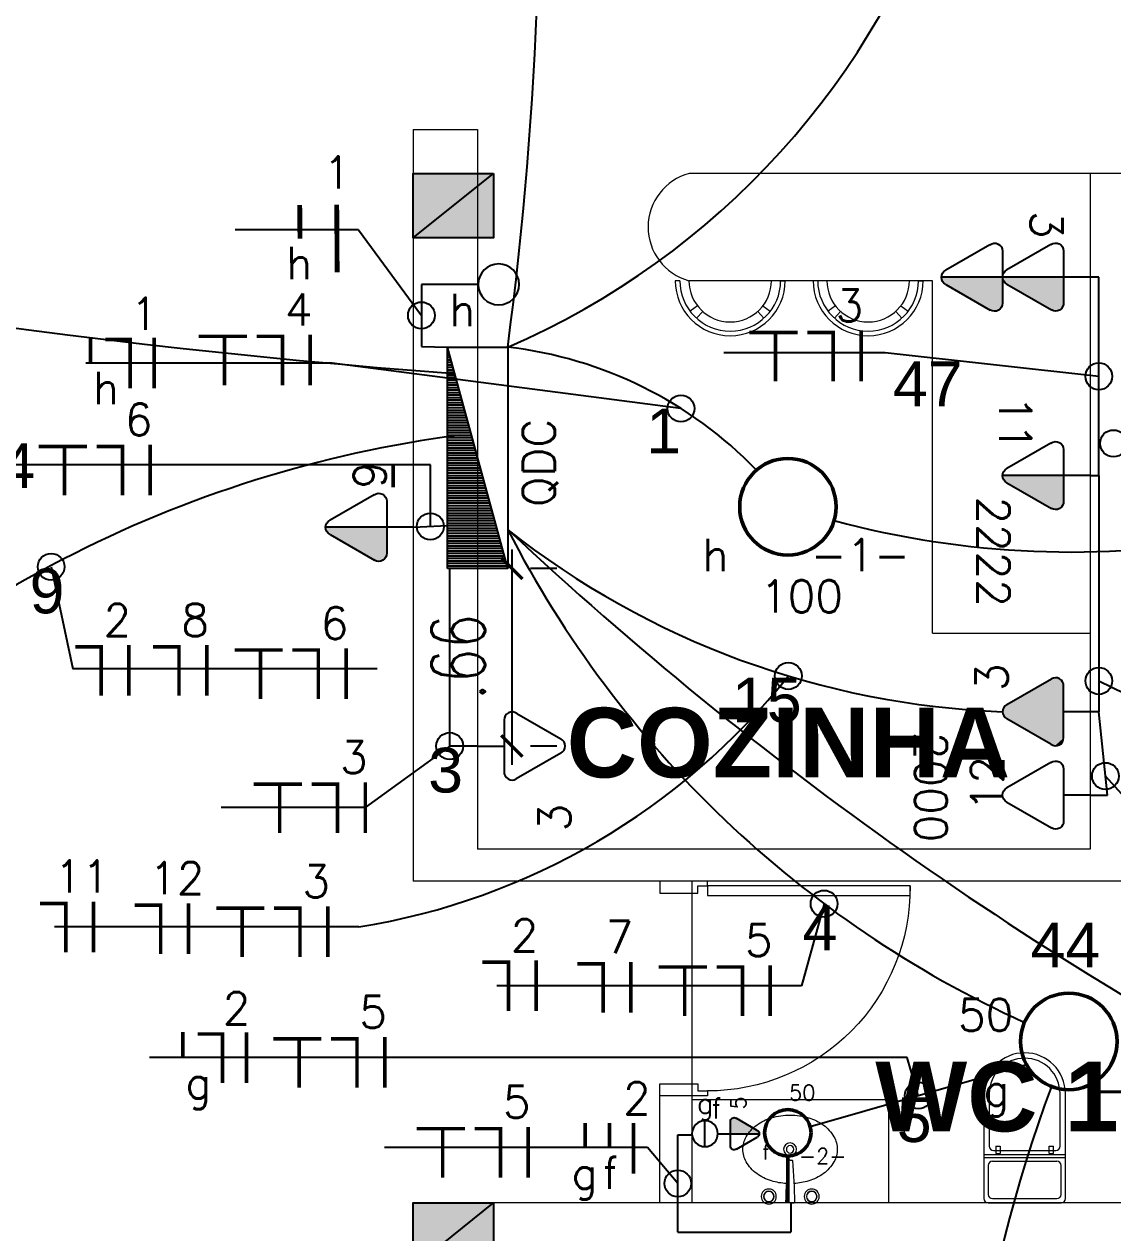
# Model space of a CAD drawing. Header units: millimetres. Extents: x 4360 to 8806, y 1896 to 3880.
# Drawn here: x 4431.627 to 4435.689, y 1940.1 to 1944.608 of the extents above; entities that cross this region are included whole.
import ezdxf
from ezdxf.enums import TextEntityAlignment as Align

# ---------------------------------------------------------------- set-up
doc = ezdxf.new("R2010")
doc.units = ezdxf.units.MM
doc.linetypes.add('Contínuo', pattern=[0])
for name, color, linetype, lineweight in [('C-Moveis', 7, 'Continuous', 5), ('C-Paredes-Acessorios', 20, 'Continuous', 5), ('C-Peças-Diversos', 7, 'Continuous', 5), ('C-Portas', 7, 'Continuous', 5), ('C-Texto', 4, 'Continuous', 9), ('ILUMINAÇÃO', 1, 'Contínuo', 50), ('Quadros', 1, 'Continuous', 25), ('TOMADAS', 1, 'Continuous', 25)]:
    doc.layers.add(name, color=color, linetype=linetype, lineweight=lineweight)
doc.layers.add('C-Pilares', color=7, linetype='Continuous', plot=False)
for name, color, linetype in [('CIRCUITOS', 255, 'Continuous'), ('Eletrodutos', 4, 'Continuous'), ('INTERRUPTORES', 1, 'Continuous')]:
    doc.layers.add(name, color=color, linetype=linetype)
doc.styles.add('BOLD', font='arialbd.ttf')
doc.styles.add('COTAS', font='romans.shx', dxfattribs={"width": 0.75})
doc.styles.add('RomanS', font='romans.shx')
doc.styles.get("Standard").update_dxf_attribs({"font": 'arial.ttf'})
doc.dimstyles.new('COTAS_100', dxfattribs={"dimscale": 100, "dimtxt": 0.002, "dimasz": 0.0008, "dimexe": 0.0007, "dimexo": 0.004, "dimgap": 0.001, "dimtad": 1, "dimzin": 4, "dimdsep": 46, "dimtxsty": 'COTAS', "dimblk1": 'ARCHTICK', "dimblk2": 'ARCHTICK', "dimsah": 1, "dimcen": 0.003, "dimdle": 0.0007, "dimaunit": 1, "dimadec": 0, "dimazin": 0, "dimtfac": 1, "dimtix": 1, "dimtmove": 0, "dimatfit": 3, "dimldrblk": 'ARCHTICK', "dimfxl": 1, "dimtolj": 1, "dimtzin": 0, "dimarcsym": 0})

# ---------------------------------------------------------------- blocks, each defined once
blk = doc.blocks.new('Vas-a-pl')
for p, q in [((2, 17), (2, -17)), ((53, 19), (4, 19)), ((19.5, 17), (6, 17)), ((23.15, 19), (23.15, -19)), ((24.59, 19), (24.59, -19)), ((4, 15), (4, -15)), ((21.5, 15), (21.5, -15)), ((25, 13.5), (25, 11.5)), ((28.5, 13.5), (25, 13.5)), ((28.5, 11.5), (25, 11.5)), ((26.5, 14.5), (26.5, -14.5)), ((53, 16.5), (28.5, 16.5)), ((28.5, 13.5), (28.5, 11.5)), ((25, -11.5), (25, -13.5)), ((25, -11.5), (28.5, -11.5)), ((25, -13.5), (28.5, -13.5)), ((28.5, -11.5), (28.5, -13.5)), ((28.5, -16.5), (53, -16.5)), ((4, -19), (53, -19)), ((6, -17), (19.5, -17))]:
    blk.add_line(p, q)
for centre, radius, start, end in [((4, 17), 2, 90, 180), ((6, 15), 2, 90, 180), ((19.5, 15), 2, 0, 90), ((53, 0), 19, 270, 90), ((28.5, 14.5), 2, 90, 180), ((53, 0), 16.5, 0, 90), ((53, 0), 16.5, 270, 0), ((6, -15), 2, 180, 270), ((19.5, -15), 2, 270, 0), ((28.5, -14.5), 2, 180, 270), ((4, -17), 2, 180, 270)]:
    blk.add_arc(centre, radius, start, end)
blk = doc.blocks.new('Lvt-b-pl')
for p, q in [((5.5, 0.08), (5.5, 1.88)), ((5.5, 0.08), (5.5, -1.72)), ((25.5, 0.08), (25.5, 0.9)), ((25.5, 0.08), (25.5, -0.74))]:
    blk.add_line(p, q)
for points in [[(46.5, 0, 0.073281), (45.22, 8.7, 0.084248), (41.81, 15.56, 0.106469), (36.34, 20.45, 0.130159), (30.5, 22, 0.130159), (24.66, 20.45, 0.106469), (19.19, 15.56, 0.084248), (15.78, 8.7, 0.058268), (14.55, 1.8, 0.073281)], [(14.54, -1.64, 0.059592), (15.78, -8.7, 0.084248), (19.19, -15.56, 0.106469), (24.66, -20.45, 0.130159), (30.5, -22, 0.130159), (36.34, -20.45, 0.106469), (41.81, -15.56, 0.084248), (45.22, -8.7, 0.073281), (46.5, 0, 0.073281)]]:
    blk.add_lwpolyline(points, format="xyb")
for centre, radius in [((8.5, 10.08), 3.5), ((8.5, 10.08), 2.5), ((8.5, 10.08), 2.4), ((30.5, 0), 3), ((30.5, 0), 1.75), ((8.5, -9.92), 3.5), ((8.5, -9.92), 2.5), ((8.5, -9.92), 2.4)]:
    blk.add_circle(centre, radius)
for centre, radius, start, end in [((5.7, 1.88), 0.2, 89.1103, 180), ((1.28, -282.86), 284.97, 85.161, 89.1103), ((25.3, 0.9), 0.2, 0, 85.161), ((5.7, -1.72), 0.2, 180, 270.8897), ((1.28, 283.02), 284.97, 270.8897, 274.839), ((25.3, -0.74), 0.2, 274.839, 0)]:
    blk.add_arc(centre, radius, start, end)
blk = doc.blocks.new('d9-2')
at = {"layer": 'C-Portas'}
for p, q in [((-0.06, 0.2), (-0.06, 1.05)), ((-0.06, 1.05), (-0.02, 1.05)), ((-0.02, 1.05), (-0.02, 0.2)), ((-0.88, 0.2), (-0.9, 0.2)), ((-0.9, 0.2), (-0.9, 0)), ((-0.88, 0.16), (-0.88, 0.2)), ((-0.85, 0.16), (-0.88, 0.16)), ((-0.85, 0), (-0.85, 0.16)), ((-0.02, 0.2), (-0.06, 0.2)), ((-0.05, 0), (-0.05, 0.16)), ((-0.05, 0.16), (-0.02, 0.16)), ((-0.02, 0.16), (-0.02, 0.2)), ((-0.02, 0.2), (0, 0.2)), ((0, 0.2), (0, 0)), ((-0.9, 0), (-0.85, 0)), ((0, 0), (-0.05, 0))]:
    blk.add_line(p, q, dxfattribs=at)
blk.add_arc((-0.0299, 0.2), 0.8501, 89.3299, 180, dxfattribs=at)
blk = doc.blocks.new('A$C2A3D30EB')
at = {"layer": 'C-Pilares'}
for color, points in [(6, [(0, 0), (24, 30), (0, 30)]), (6, [(24, 30), (0, 30), (0, 0)]), (135, [(24, 30), (0, 0), (24, 0)])]:
    blk.add_hatch(color=color, dxfattribs=at).paths.add_polyline_path(points)
blk.add_line((24, 30), (0, 0), dxfattribs=at)
at = {"layer": 'C-Pilares', "color": 7}
blk.add_lwpolyline([(0, 0), (24, 0), (24, 30), (0, 30)], close=True, dxfattribs=at)
blk = doc.blocks.new('TEMED02')
for p, q in [((0, 1.32), (0, 4.36)), ((-1.617, 1.949), (-0.353, 4.139)), ((0.353, 4.139), (1.631, 1.925)), ((-1.297, 1.32), (1.28, 1.32)), ((0, 0), (0, 1.32))]:
    blk.add_line(p, q)
for centre, start, end in [((0, 3.967), 26.04787, 153.95213), ((-1.302, 1.713), 143.13324, 270.77697), ((1.3, 1.713), 267.18113, 32.56886)]:
    blk.add_arc(centre, 0.393, start, end)
at = {"linetype": 'Continuous'}
for points in [[(0, 4.36), (1.631, 1.925), (0.208, 4.3)], [(1.631, 1.925), (0, 4.36), (1.693, 1.721)], [(0, 1.32), (1.693, 1.721), (0, 4.36)], [(0.353, 4.139), (0.208, 4.3), (1.631, 1.925)], [(1.693, 1.721), (0, 1.32), (1.64, 1.516)], [(1.28, 1.32), (1.64, 1.516), (0, 1.32)], [(1.64, 1.516), (1.28, 1.32), (1.487, 1.367)]]:
    blk.add_solid(points, dxfattribs=at)
at = {"style": 'RomanS', "flags": 8}
for tag, p in [('020', (-4.961, 2.195)), ('001', (3.391, 2.166))]:
    blk.add_attdef(tag, text='', height=1.6, dxfattribs=at).set_placement(p, align=Align.MIDDLE_CENTER)
blk = doc.blocks.new('TEBAI01')
for p, q in [((-1.617, 1.949), (-0.353, 4.139)), ((0.353, 4.139), (1.631, 1.925)), ((-1.297, 1.32), (1.28, 1.32)), ((0, 0), (0, 1.32))]:
    blk.add_line(p, q)
for centre, start, end in [((0, 3.967), 26.04787, 153.95213), ((-1.302, 1.713), 143.13324, 270.77697), ((1.3, 1.713), 267.18113, 32.56886)]:
    blk.add_arc(centre, 0.393, start, end)
at = {"style": 'RomanS', "flags": 8}
for tag, p in [('001', (3.561, 2.226)), ('020', (-5.031, 2.198))]:
    blk.add_attdef(tag, text='', height=1.6, dxfattribs=at).set_placement(p, align=Align.MIDDLE_CENTER)
blk = doc.blocks.new('TEALT03')
for p, q in [((-1.617, 1.949), (-0.353, 4.139)), ((0.353, 4.139), (1.631, 1.925)), ((-1.297, 1.32), (1.28, 1.32)), ((0, 0), (0, 1.32))]:
    blk.add_line(p, q)
for centre, start, end in [((0, 3.967), 26.04787, 153.95213), ((-1.302, 1.713), 143.13324, 270.77697), ((1.3, 1.713), 267.18113, 32.56886)]:
    blk.add_arc(centre, 0.393, start, end)
at = {"linetype": 'Continuous'}
for points in [[(-0.353, 4.139), (1.64, 1.516), (-0.208, 4.3)], [(-0.208, 4.3), (1.693, 1.721), (0, 4.36)], [(1.693, 1.721), (-0.208, 4.3), (1.64, 1.516)], [(0, 4.36), (1.631, 1.925), (0.208, 4.3)], [(1.631, 1.925), (0, 4.36), (1.693, 1.721)], [(0.353, 4.139), (0.208, 4.3), (1.631, 1.925)], [(-1.617, 1.949), (1.487, 1.367), (-0.353, 4.139)], [(1.64, 1.516), (-0.353, 4.139), (1.487, 1.367)], [(-1.694, 1.75), (1.28, 1.32), (-1.617, 1.949)], [(1.487, 1.367), (-1.617, 1.949), (1.28, 1.32)], [(1.28, 1.32), (-1.694, 1.75), (-1.307, 1.32)], [(-1.655, 1.54), (-1.307, 1.32), (-1.694, 1.75)], [(-1.307, 1.32), (-1.655, 1.54), (-1.512, 1.381)]]:
    blk.add_solid(points, dxfattribs=at)
at = {"style": 'RomanS', "flags": 8}
for tag, p in [('020', (-4.819, 2.032)), ('001', (3.506, 2.072))]:
    blk.add_attdef(tag, text='', height=1.6, dxfattribs=at).set_placement(p, align=Align.MIDDLE_CENTER)
blk = doc.blocks.new('*X51')
at = {"color": 0, "linetype": 'Continuous'}
for p, q in [((0.125, 0), (0.125, 2.966)), ((0.25, 0), (0.25, 2.932)), ((0.375, 0), (0.375, 2.898)), ((0.5, 0), (0.5, 2.864)), ((0.625, 0), (0.625, 2.83)), ((0.75, 0), (0.75, 2.795)), ((0.875, 0), (0.875, 2.761)), ((1, 0), (1, 2.727)), ((1.125, 0), (1.125, 2.693)), ((1.25, 0), (1.25, 2.659)), ((1.375, 0), (1.375, 2.625)), ((1.5, 0), (1.5, 2.591)), ((1.625, 0), (1.625, 2.557)), ((1.75, 0), (1.75, 2.523)), ((1.875, 0), (1.875, 2.489)), ((2, 0), (2, 2.455)), ((2.125, 0), (2.125, 2.42)), ((2.25, 0), (2.25, 2.386)), ((2.375, 0), (2.375, 2.352)), ((2.5, 0), (2.5, 2.318)), ((2.625, 0), (2.625, 2.284)), ((2.75, 0), (2.75, 2.25)), ((2.875, 0), (2.875, 2.216)), ((3, 0), (3, 2.182)), ((3.125, 0), (3.125, 2.148)), ((3.25, 0), (3.25, 2.114)), ((3.375, 0), (3.375, 2.08)), ((3.5, 0), (3.5, 2.045)), ((3.625, 0), (3.625, 2.011)), ((3.75, 0), (3.75, 1.977)), ((3.875, 0), (3.875, 1.943)), ((4, 0), (4, 1.909)), ((4.125, 0), (4.125, 1.875)), ((4.25, 0), (4.25, 1.841)), ((4.375, 0), (4.375, 1.807)), ((4.5, 0), (4.5, 1.773)), ((4.625, 0), (4.625, 1.739)), ((4.75, 0), (4.75, 1.705)), ((4.875, 0), (4.875, 1.67)), ((5, 0), (5, 1.636)), ((5.125, 0), (5.125, 1.602)), ((5.25, 0), (5.25, 1.568)), ((5.375, 0), (5.375, 1.534)), ((5.5, 0), (5.5, 1.5)), ((5.625, 0), (5.625, 1.466)), ((5.75, 0), (5.75, 1.432)), ((5.875, 0), (5.875, 1.398)), ((6, 0), (6, 1.364)), ((6.125, 0), (6.125, 1.33)), ((6.25, 0), (6.25, 1.295)), ((6.375, 0), (6.375, 1.261)), ((6.5, 0), (6.5, 1.227)), ((6.625, 0), (6.625, 1.193)), ((6.75, 0), (6.75, 1.159)), ((6.875, 0), (6.875, 1.125)), ((7, 0), (7, 1.091)), ((7.125, 0), (7.125, 1.057)), ((7.25, 0), (7.25, 1.023)), ((7.375, 0), (7.375, 0.989)), ((7.5, 0), (7.5, 0.955)), ((7.625, 0), (7.625, 0.92)), ((7.75, 0), (7.75, 0.886)), ((7.875, 0), (7.875, 0.852)), ((8, 0), (8, 0.818)), ((8.125, 0), (8.125, 0.784)), ((8.25, 0), (8.25, 0.75)), ((8.375, 0), (8.375, 0.716)), ((8.5, 0), (8.5, 0.682)), ((8.625, 0), (8.625, 0.648)), ((8.75, 0), (8.75, 0.614)), ((8.875, 0), (8.875, 0.58)), ((9, 0), (9, 0.545)), ((9.125, 0), (9.125, 0.511)), ((9.25, 0), (9.25, 0.477)), ((9.375, 0), (9.375, 0.443)), ((9.5, 0), (9.5, 0.409)), ((9.625, 0), (9.625, 0.375)), ((9.75, 0), (9.75, 0.341)), ((9.875, 0), (9.875, 0.307)), ((10, 0), (10, 0.273)), ((10.125, 0), (10.125, 0.239)), ((10.25, 0), (10.25, 0.205)), ((10.375, 0), (10.375, 0.17)), ((10.5, 0), (10.5, 0.136)), ((10.625, 0), (10.625, 0.102)), ((10.75, 0), (10.75, 0.068)), ((10.875, 0), (10.875, 0.034))]:
    blk.add_line(p, q, dxfattribs=at)
blk = doc.blocks.new('Qdc01')
at = {"linetype": 'Continuous'}
for p, q in [((5.474, 1.527), (-5.526, 1.527)), ((-5.526, 1.527), (-5.526, -1.473)), ((-5.526, 1.527), (5.474, -1.473)), ((5.474, -1.473), (5.474, 1.527)), ((-5.526, -1.473), (5.474, -1.473))]:
    blk.add_line(p, q, dxfattribs=at)
blk.add_blockref('*X51', (-5.526, -1.473), dxfattribs=at)
at = {"linetype": 'Continuous', "style": 'RomanS', "flags": 8}
blk.add_attdef('002', text='', height=1.6, dxfattribs=at).set_placement((-0.275, 3.225), align=Align.MIDDLE_CENTER)
blk.add_attdef('020', text='', height=1.6, dxfattribs=at).set_placement((-0.027, -2.903), align=Align.MIDDLE_RIGHT)
blk = doc.blocks.new('A$C0BD3781F')
blk.add_circle((0.36, 0.36), 0.36)
at = {"style": 'RomanS', "flags": 8}
for tag, p in [('001', (0.1884, 0.4722)), ('009', (0.5021, 0.4744)), ('020', (0.3557, 0.2322))]:
    blk.add_attdef(tag, text='', height=0.16, dxfattribs=at).set_placement(p, align=Align.MIDDLE_CENTER)
blk = doc.blocks.new('IR2S02')
blk.add_line((0, 0), (0, 2.034))
blk.add_circle((0, 1.017), 1.017)
at = {"style": 'RomanS', "flags": 8}
for tag, p in [('030', (-1.743, 2.296)), ('009', (1.811, 2.295))]:
    blk.add_attdef(tag, text='', height=1.6, dxfattribs=at).set_placement(p, align=Align.MIDDLE_CENTER)
blk = doc.blocks.new('Ir1s01')
blk.add_circle((0, 1.017), 1.017)
at = {"style": 'RomanS', "flags": 8}
blk.add_attdef('009', text='', height=1.6, dxfattribs=at).set_placement((1.811, 2.295), align=Align.MIDDLE_CENTER)
blk = doc.blocks.new('FNT')
at = {"const_width": 0.24}
for points in [[(0.12, 1.68), (0.12, -1.68)], [(1.84, 1.56), (3.68, 1.56)], [(4.32, 1.56), (7.52, 1.56)], [(1.96, 1.44), (1.96, -1.68)], [(5.8, 1.44), (5.8, -1.68)]]:
    blk.add_lwpolyline(points, dxfattribs=at)
at = {"style": 'RomanS', "flags": 8}
blk.add_attdef('001', text='', height=1.6, dxfattribs=at).set_placement((0.888, 3.343), align=Align.MIDDLE_CENTER)
blk = doc.blocks.new('A$C27EA2FDF')
at = {"const_width": 0.009}
for points in [[(0.0398, 0.126), (0.0398, 0)], [(0.1043, 0.1215), (0.1733, 0.1215)], [(0.1088, 0.117), (0.1088, 0)]]:
    blk.add_lwpolyline(points, dxfattribs=at)
at = {"style": 'RomanS', "flags": 8}
blk.add_attdef('001', text='', height=0.06, dxfattribs=at).set_placement((0.0686, 0.1884), align=Align.MIDDLE_CENTER)
blk = doc.blocks.new('FNR')
at = {"const_width": 0.24}
for points in [[(0.12, 1.68), (0.12, -1.68)], [(1.72, 1.68), (1.72, -1.68)], [(1.76, 1.56), (3.36, 1.56)], [(4.348, 1.697), (4.348, 0.017)]]:
    blk.add_lwpolyline(points, dxfattribs=at)
at = {"style": 'RomanS', "flags": 8}
for tag, p in [('001', (0.787, 3.267)), ('009', (4.35, -1.654))]:
    blk.add_attdef(tag, text='', height=1.6, dxfattribs=at).set_placement(p, align=Align.MIDDLE_CENTER)
blk = doc.blocks.new('FRR')
at = {"const_width": 0.24}
for points in [[(0.12, 1.68), (0.12, -1.68)], [(1.72, 1.68), (1.72, 0)], [(3.32, 1.68), (3.32, 0)]]:
    blk.add_lwpolyline(points, dxfattribs=at)
at = {"style": 'RomanS', "flags": 8}
for tag, p in [('001', (-0.099, 3.31)), ('009', (1.633, -1.63)), ('030', (3.365, -1.63))]:
    blk.add_attdef(tag, text='', height=1.6, dxfattribs=at).set_placement(p, align=Align.MIDDLE_CENTER)
blk = doc.blocks.new('A$C3508442B')
at = {"const_width": 0.024}
for points in [[(0.2619, 0.2242), (0.5919, 0.1608)], [(0.2272, 0.0435), (0.3922, 0.0118)]]:
    blk.add_lwpolyline(points, dxfattribs=at)
at = {"style": 'RomanS', "flags": 8}
for tag, p in [('009', (0.6337, 0.3286)), ('001', (0.1047, 0.2577))]:
    blk.add_attdef(tag, text='', height=0.16, rotation=79, dxfattribs=at).set_placement(p, align=Align.MIDDLE_CENTER)
blk = doc.blocks.new('_ArchTick')
at = {"color": 0, "linetype": 'ByBlock', "const_width": 0.15}
blk.add_lwpolyline([(-0.5, -0.5), (0.5, 0.5)], dxfattribs=at)
blk = doc.blocks.new('*D91')
at = {"layer": 'Defpoints', "color": 0, "transparency": 16777216}
for p in [(4433.2145, 1942.5785), (4433.2145, 1941.9159), (4433.4462, 1941.9159)]:
    blk.add_point(p, dxfattribs=at)
at = {"layer": 'Eletrodutos', "color": 0, "lineweight": -2, "transparency": 16777216}
for p, q in [((4433.4462, 1942.6485), (4433.4462, 1941.8459)), ((4433.6145, 1942.5785), (4433.5162, 1942.5785)), ((4433.6145, 1941.9159), (4433.5162, 1941.9159))]:
    blk.add_line(p, q, dxfattribs=at)
at = {"layer": 'Eletrodutos', "color": 0, "lineweight": -2, "transparency": 16777216, "xscale": 0.08, "yscale": 0.08, "zscale": 0.08}
for p, rotation in [((4433.4462, 1942.5785), 90), ((4433.4462, 1941.9159), 270)]:
    blk.add_blockref('_ArchTick', p, dxfattribs=dict(at, rotation=rotation))
at = {"layer": 'Eletrodutos', "color": 0, "transparency": 16777216, "insert": (4433.2462, 1942.2472), "char_height": 0.2, "attachment_point": 5, "rotation": 90, "style": 'COTAS'}
blk.add_mtext('\\A1;.66', dxfattribs=at)

msp = doc.modelspace()

# ---------------------------------------------------------------- linework, layer by layer
at = {"layer": 'C-Moveis'}
for p, q in [((4434.07297, 1943.65158), (4434.05587, 1943.65158)), ((4434.07297, 1943.65158), (4434.05587, 1943.65158)), ((4434.13885, 1943.55806), (4434.11169, 1943.53728)), ((4434.13885, 1943.55806), (4434.11169, 1943.53728)), ((4434.15834, 1943.537), (4434.13551, 1943.51153)), ((4434.15834, 1943.537), (4434.13551, 1943.51153)), ((4434.36381, 1943.537), (4434.38664, 1943.51153)), ((4434.36381, 1943.537), (4434.38664, 1943.51153)), ((4434.3833, 1943.55806), (4434.41046, 1943.53728)), ((4434.3833, 1943.55806), (4434.41046, 1943.53728)), ((4434.65345, 1943.55806), (4434.62629, 1943.53728)), ((4434.65345, 1943.55806), (4434.62629, 1943.53728)), ((4434.67294, 1943.537), (4434.65011, 1943.51153)), ((4434.67294, 1943.537), (4434.65011, 1943.51153)), ((4434.87842, 1943.537), (4434.90125, 1943.51153)), ((4434.87842, 1943.537), (4434.90125, 1943.51153)), ((4434.8979, 1943.55806), (4434.92506, 1943.53728)), ((4434.8979, 1943.55806), (4434.92506, 1943.53728))]:
    msp.add_line(p, q, dxfattribs=at)
for centre, radius in [((4434.26107, 1943.65158), 0.2052), ((4434.26107, 1943.65158), 0.2052), ((4434.26107, 1943.65158), 0.1881), ((4434.26107, 1943.65158), 0.1881), ((4434.26107, 1943.65158), 0.1539), ((4434.26107, 1943.65158), 0.1539), ((4434.77568, 1943.65158), 0.2052), ((4434.77568, 1943.65158), 0.2052), ((4434.77568, 1943.65158), 0.1881), ((4434.77568, 1943.65158), 0.1881), ((4434.77568, 1943.65158), 0.1539), ((4434.77568, 1943.65158), 0.1539)]:
    msp.add_arc(centre, radius, 180, 0, dxfattribs=at)
at = {"layer": 'C-Paredes-Acessorios'}
for p, q in [((4433.07851, 1944.2152), (4433.07851, 1941.41158)), ((4433.07851, 1944.2152), (4433.31851, 1944.2152)), ((4433.31851, 1944.2152), (4433.31851, 1941.53158)), ((4435.6039, 1944.05158), (4435.6039, 1941.53158)), ((4436.05851, 1944.05158), (4435.6039, 1944.05158)), ((4435.6039, 1944.05158), (4435.6039, 1941.53158)), ((4436.05851, 1944.05158), (4435.6039, 1944.05158)), ((4433.07851, 1943.81158), (4433.07851, 1941.41158)), ((4433.31851, 1943.81158), (4433.31851, 1941.53158)), ((4434.44917, 1943.65158), (4434.46627, 1943.65158)), ((4434.44917, 1943.65158), (4434.46627, 1943.65158)), ((4434.58758, 1943.65158), (4434.57048, 1943.65158)), ((4434.58758, 1943.65158), (4434.57048, 1943.65158)), ((4434.96378, 1943.65158), (4434.98088, 1943.65158)), ((4434.96378, 1943.65158), (4434.98088, 1943.65158)), ((4435.0159, 1942.33658), (4435.6039, 1942.33658)), ((4435.6039, 1941.53158), (4433.31851, 1941.53158)), ((4435.6039, 1941.53158), (4433.31851, 1941.53158)), ((4436.91851, 1941.41158), (4433.07851, 1941.41158)), ((4436.91851, 1941.41158), (4433.07851, 1941.41158)), ((4434.11851, 1940.61158), (4434.11851, 1941.41158)), ((4434.11851, 1940.61158), (4434.11851, 1941.41158)), ((4434.11851, 1940.61158), (4433.99851, 1940.61158)), ((4433.99851, 1940.21158), (4433.99851, 1940.61158)), ((4434.11851, 1940.61158), (4433.99851, 1940.61158)), ((4434.11851, 1940.21158), (4434.11851, 1940.61158)), ((4434.11851, 1940.21158), (4434.11851, 1940.61158)), ((4436.91851, 1940.21158), (4433.07851, 1940.21158)), ((4433.07851, 1939.97158), (4433.07851, 1940.21158)), ((4433.07851, 1939.97158), (4433.07851, 1940.21158)), ((4436.91851, 1940.21158), (4433.31851, 1940.21158))]:
    msp.add_line(p, q, dxfattribs=at)
at = {"layer": 'C-Paredes-Acessorios', "color": 3}
msp.add_line((4434.11851, 1940.61158), (4434.11851, 1941.41158), dxfattribs=at)
msp.add_line((4434.11851, 1940.61158), (4434.11851, 1941.41158), dxfattribs=at)
at = {"layer": 'C-Paredes-Acessorios'}
for points in [[(4435.6039, 1944.05158), (4434.10851, 1944.05158)], [(4435.6039, 1944.05158), (4434.10851, 1944.05158)], [(4435.0159, 1942.33658), (4435.0159, 1943.65158), (4434.10717, 1943.65158)], [(4435.0159, 1942.33658), (4435.0159, 1943.65158), (4434.10717, 1943.65158)]]:
    msp.add_lwpolyline(points, dxfattribs=at)
msp.add_arc((4434.16199, 1943.85132), 0.20728, 104.95233, 254.49295, dxfattribs=at)
msp.add_arc((4434.16199, 1943.85132), 0.20728, 104.95233, 254.49295, dxfattribs=at)
at = {"layer": 'C-Peças-Diversos'}
for p, q in [((4434.11851, 1940.59703), (4434.85173, 1940.59703)), ((4434.11851, 1940.59703), (4434.85173, 1940.59703)), ((4434.85173, 1940.59703), (4434.85173, 1940.21158)), ((4434.85173, 1940.59703), (4434.85173, 1940.21158))]:
    msp.add_line(p, q, dxfattribs=at)
at = {"layer": 'C-Portas', "color": 3}
msp.add_line((4434.11851, 1940.61158), (4434.11851, 1941.41158), dxfattribs=at)
msp.add_line((4434.11851, 1940.61158), (4434.11851, 1941.41158), dxfattribs=at)
at = {"layer": 'C-Portas'}
msp.add_line((4434.11851, 1940.61158), (4434.11851, 1941.41158), dxfattribs=at)
msp.add_line((4434.11851, 1940.61158), (4434.11851, 1941.41158), dxfattribs=at)
at = {"layer": 'CIRCUITOS'}
for p, q in [((4432.87386, 1943.8408), (4432.41435, 1943.8408)), ((4432.87386, 1943.8408), (4433.10893, 1943.522)), ((4434.83872, 1943.38211), (4434.23758, 1943.38211)), ((4435.63626, 1943.29473), (4434.83872, 1943.38211)), ((4432.77585, 1943.34423), (4431.85683, 1943.34423)), ((4434.07738, 1943.17472), (4432.77585, 1943.34423)), ((4433.21451, 1941.91586), (4432.89963, 1941.68601)), ((4435.85367, 1941.58981), (4435.66093, 1941.80367)), ((4432.89963, 1941.68601), (4432.36209, 1941.68601)), ((4434.92085, 1940.754), (4432.0944, 1940.754)), ((4433.95217, 1940.41841), (4432.97069, 1940.41841)), ((4434.06564, 1940.28412), (4433.95217, 1940.41841))]:
    msp.add_line(p, q, dxfattribs=at)
at = {"layer": 'CIRCUITOS', "linetype": 'Continuous'}
for p, q in [((4431.72743, 1942.5843), (4431.80798, 1942.20378)), ((4432.94435, 1942.20378), (4431.80798, 1942.20378)), ((4434.61139, 1941.32757), (4434.52703, 1941.0215)), ((4432.8759, 1941.24087), (4431.73954, 1941.24087)), ((4434.52703, 1941.0215), (4433.39067, 1941.0215)), ((4434.96283, 1940.61229), (4434.92085, 1940.754))]:
    msp.add_line(p, q, dxfattribs=at)
at = {"layer": 'CIRCUITOS'}
for centre in [(4433.10893, 1943.522), (4435.63626, 1943.29473), (4434.07738, 1943.17472), (4435.69096, 1943.04456), (4433.14226, 1942.73475), (4431.72743, 1942.5843), (4434.47793, 1942.17718), (4435.63626, 1942.1586), (4433.21451, 1941.91586), (4435.66093, 1941.80367), (4434.61139, 1941.32757), (4434.96283, 1940.61229), (4434.06564, 1940.28412)]:
    msp.add_circle(centre, 0.05, dxfattribs=at)
for centre, radius, start, end in [((4432.46519, 1943.7823), 2.5744, 279.17997, 321.42828), ((4436.99837, 1944.86447), 3.02937, 243.27961, 275.59096)]:
    msp.add_arc(centre, radius, start, end, dxfattribs=at)
at = {"layer": 'Eletrodutos'}
for p, q in [((4435.63626, 1943.66498), (4435.6039, 1943.66498)), ((4435.63626, 1942.92448), (4435.63626, 1943.66498)), ((4433.32098, 1943.63773), (4433.10893, 1943.63773)), ((4433.10893, 1943.63773), (4433.10893, 1943.40628)), ((4433.10893, 1943.40628), (4433.20601, 1943.40353)), ((4433.14226, 1942.96447), (4431.5635, 1942.96447)), ((4433.14226, 1942.73475), (4433.14226, 1942.96447)), ((4435.6039, 1942.92448), (4435.63626, 1942.92448)), ((4435.63626, 1942.92448), (4435.63626, 1942.044)), ((4433.07851, 1942.73158), (4433.20601, 1942.73791)), ((4433.21451, 1941.91586), (4433.21451, 1942.57853)), ((4435.63626, 1942.044), (4435.6039, 1942.044)), ((4435.66821, 1941.73283), (4435.63626, 1942.044)), ((4433.31851, 1941.91586), (4433.21451, 1941.91586)), ((4435.6039, 1941.73283), (4435.66821, 1941.73283)), ((4434.55932, 1940.49702), (4435.36635, 1940.72757)), ((4434.06564, 1940.1021), (4434.06564, 1940.46614)), ((4434.06564, 1940.46614), (4434.11851, 1940.46614)), ((4434.48722, 1940.21158), (4434.48722, 1940.1021)), ((4434.06564, 1940.1021), (4434.48722, 1940.1021)), ((4434.48722, 1940.1021), (4434.48722, 1940.1021))]:
    msp.add_line(p, q, dxfattribs=at)
for centre, radius, start, end in [((4435.4423, 1972.609), 29.38736, 229.683752, 265.688374), ((4419.87722, 1945.2007), 13.67242, 352.446936, 15.084797), ((4432.25852, 1946.11649), 2.95548, 293.37311, 342.28391), ((4433.25476, 1941.8783), 1.53539, 44.00312, 83.40837), ((4433.8284, 1938.63987), 4.47299, 97.41993, 137.36965), ((4437.043, 1944.58178), 4.06234, 207.23451, 245.5067), ((4435.39592, 1945.2162), 3.17464, 231.76124, 267.85153), ((4442.83418, 1952.75798), 13.75177, 226.888744, 242.693976), ((4435.53496, 1946.04214), 3.40264, 254.90594, 280.3288), ((4440.83374, 1938.66599), 5.72757, 159.7742, 183.34768)]:
    msp.add_arc(centre, radius, start, end, dxfattribs=at)
at = {"layer": 'ILUMINAÇÃO'}
for p, q in [((4433.00347, 1942.88079), (4433.00347, 1942.96447)), ((4434.47589, 1940.38642), (4434.47589, 1940.27277)), ((4434.47589, 1940.27277), (4434.47589, 1940.21158))]:
    msp.add_line(p, q, dxfattribs=at)

# ---------------------------------------------------------------- block references
at = {"layer": 'C-Paredes-Acessorios', "xscale": -0.01, "yscale": 0.01, "zscale": 0.01, "rotation": 90}
for p in [(4433.37851, 1944.05158), (4433.37851, 1944.05158), (4433.37851, 1940.21158), (4433.37851, 1940.21158)]:
    msp.add_blockref('A$C2A3D30EB', p, dxfattribs=at)
at = {"layer": 'C-Peças-Diversos', "yscale": 0.008, "zscale": 0.008}
for name, p, xscale, rotation in [('Vas-a-pl', (4435.35966, 1940.19558), 0.008, 90.00000000000001), ('Vas-a-pl', (4435.35966, 1940.19558), 0.008, 90.00000000000001), ('Lvt-b-pl', (4434.48448, 1940.16758), -0.008, 270), ('Lvt-b-pl', (4434.48448, 1940.16758), -0.008, 270)]:
    msp.add_blockref(name, p, dxfattribs=dict(at, xscale=xscale, rotation=rotation))
at = {"layer": 'C-Portas', "linetype": 'Continuous', "xscale": -0.8888888888887596, "yscale": 0.8888888888887596, "zscale": 0.8888888888887596, "rotation": 270}
msp.add_blockref('d9-2', (4433.99851, 1941.41158), dxfattribs=at)
msp.add_blockref('d9-2', (4433.99851, 1941.41158), dxfattribs=at)
at = {"layer": 'CIRCUITOS', "lineweight": 30}
ref = msp.add_blockref('A$C3508442B', (4432.58972, 1944.09467), dxfattribs=dict(at, xscale=0.7499999999999991, yscale=0.7499999999999991, zscale=0.7499999999999991, rotation=281.2487109540815))
ref.add_attrib('009', 'h', dxfattribs={"layer": '0', "height": 0.12, "rotation": 0.24871, "style": 'RomanS', "flags": 8}).set_placement((4432.65314, 1943.71742), align=Align.MIDDLE_CENTER)
ref.add_attrib('001', '1', dxfattribs={"layer": '0', "height": 0.12, "rotation": 0.24871, "style": 'RomanS', "flags": 8}).set_placement((4432.7946, 1944.05536), align=Align.MIDDLE_CENTER)
ref = msp.add_blockref('FNT', (4434.75594, 1943.37091), dxfattribs=dict(at, xscale=-0.05624999999918144, yscale=0.05624999999918144, zscale=0.05624999999918144))
ref.add_attrib('001', '3', dxfattribs={"layer": '0', "height": 0.12, "style": 'RomanS', "flags": 8}).set_placement((4434.70601, 1943.55894), align=Align.MIDDLE_CENTER)
at = {"layer": 'CIRCUITOS'}
ref = msp.add_blockref('FNR', (4432.11903, 1943.34423), dxfattribs=dict(at, xscale=-0.05624999999999998, yscale=0.05624999999999998, zscale=0.05624999999999998))
ref.add_attrib('001', '1', dxfattribs={"layer": '0', "height": 0.12, "style": 'RomanS'}).set_placement((4432.07475, 1943.528), align=Align.MIDDLE_CENTER)
ref.add_attrib('009', 'h', dxfattribs={"layer": '0', "height": 0.12, "style": 'RomanS'}).set_placement((4431.93223, 1943.25119), align=Align.MIDDLE_CENTER)
at = {"layer": 'CIRCUITOS', "lineweight": 30}
ref = msp.add_blockref('FNT', (4432.70084, 1943.3562), dxfattribs=dict(at, xscale=-0.05624999999918144, yscale=0.05624999999918144, zscale=0.05624999999918144))
ref.add_attrib('001', '4', dxfattribs={"layer": '0', "height": 0.12, "style": 'RomanS', "flags": 8}).set_placement((4432.65091, 1943.54423), align=Align.MIDDLE_CENTER)
ref = msp.add_blockref('FNT', (4432.1038, 1942.94549), dxfattribs=dict(at, xscale=-0.05624999999918144, yscale=0.05624999999918144, zscale=0.05624999999918144))
ref.add_attrib('001', '6', dxfattribs={"layer": '0', "height": 0.12, "style": 'RomanS', "flags": 8}).set_placement((4432.05387, 1943.13352), align=Align.MIDDLE_CENTER)
at = {"layer": 'CIRCUITOS'}
ref = msp.add_blockref('A$C27EA2FDF', (4432.07711, 1942.10317), dxfattribs=dict(at, xscale=-1.5, yscale=1.5, zscale=1.5))
ref.add_attrib('001', '2', dxfattribs={"layer": '0', "height": 0.12, "style": 'RomanS', "flags": 8}).set_placement((4431.97426, 1942.38571), align=Align.MIDDLE_CENTER)
ref = msp.add_blockref('A$C27EA2FDF', (4432.36767, 1942.10317), dxfattribs=dict(at, xscale=-1.5, yscale=1.5, zscale=1.5))
ref.add_attrib('001', '8', dxfattribs={"layer": '0', "height": 0.12, "style": 'RomanS', "flags": 8}).set_placement((4432.26481, 1942.38571), align=Align.MIDDLE_CENTER)
at = {"layer": 'CIRCUITOS', "lineweight": 30}
ref = msp.add_blockref('FNT', (4432.83469, 1942.18621), dxfattribs=dict(at, xscale=-0.05624999999918144, yscale=0.05624999999918144, zscale=0.05624999999918144))
ref.add_attrib('001', '6', dxfattribs={"layer": '0', "height": 0.12, "style": 'RomanS', "flags": 8}).set_placement((4432.78476, 1942.37424), align=Align.MIDDLE_CENTER)
ref = msp.add_blockref('FNT', (4432.90638, 1941.68601), dxfattribs=dict(at, xscale=-0.05624999999918144, yscale=0.05624999999918144, zscale=0.05624999999918144))
ref.add_attrib('001', '3', dxfattribs={"layer": '0', "height": 0.12, "style": 'RomanS', "flags": 8}).set_placement((4432.85645, 1941.87404), align=Align.MIDDLE_CENTER)
at = {"layer": 'CIRCUITOS'}
ref = msp.add_blockref('A$C27EA2FDF', (4431.9454, 1941.14638), dxfattribs=dict(at, xscale=-1.5, yscale=1.5, zscale=1.5))
ref.add_attrib('001', '11', dxfattribs={"layer": '0', "height": 0.12, "style": 'RomanS', "flags": 8}).set_placement((4431.84254, 1941.42891), align=Align.MIDDLE_CENTER)
ref = msp.add_blockref('A$C27EA2FDF', (4432.29923, 1941.14027), dxfattribs=dict(at, xscale=-1.5, yscale=1.5, zscale=1.5))
ref.add_attrib('001', '12', dxfattribs={"layer": '0', "height": 0.12, "style": 'RomanS', "flags": 8}).set_placement((4432.19637, 1941.4228), align=Align.MIDDLE_CENTER)
at = {"layer": 'CIRCUITOS', "lineweight": 30}
ref = msp.add_blockref('FNT', (4432.76625, 1941.22331), dxfattribs=dict(at, xscale=-0.05624999999918144, yscale=0.05624999999918144, zscale=0.05624999999918144))
ref.add_attrib('001', '3', dxfattribs={"layer": '0', "height": 0.12, "style": 'RomanS', "flags": 8}).set_placement((4432.71632, 1941.41134), align=Align.MIDDLE_CENTER)
at = {"layer": 'CIRCUITOS'}
ref = msp.add_blockref('A$C27EA2FDF', (4433.59653, 1940.927), dxfattribs=dict(at, xscale=-1.5, yscale=1.5, zscale=1.5))
ref.add_attrib('001', '2', dxfattribs={"layer": '0', "height": 0.12, "style": 'RomanS', "flags": 8}).set_placement((4433.49367, 1941.20953), align=Align.MIDDLE_CENTER)
ref = msp.add_blockref('A$C27EA2FDF', (4433.95036, 1940.9209), dxfattribs=dict(at, xscale=-1.5, yscale=1.5, zscale=1.5))
ref.add_attrib('001', '7', dxfattribs={"layer": '0', "height": 0.12, "style": 'RomanS', "flags": 8}).set_placement((4433.8475, 1941.20343), align=Align.MIDDLE_CENTER)
at = {"layer": 'CIRCUITOS', "lineweight": 30}
ref = msp.add_blockref('FNT', (4434.41738, 1941.00393), dxfattribs=dict(at, xscale=-0.05624999999918144, yscale=0.05624999999918144, zscale=0.05624999999918144))
ref.add_attrib('001', '5', dxfattribs={"layer": '0', "height": 0.12, "style": 'RomanS', "flags": 8}).set_placement((4434.36745, 1941.19197), align=Align.MIDDLE_CENTER)
at = {"layer": 'CIRCUITOS'}
ref = msp.add_blockref('FNR', (4432.46337, 1940.754), dxfattribs=dict(at, xscale=-0.05624999999999998, yscale=0.05624999999999998, zscale=0.05624999999999998))
ref.add_attrib('001', '2', dxfattribs={"layer": '0', "height": 0.12, "style": 'RomanS'}).set_placement((4432.41909, 1940.93777), align=Align.MIDDLE_CENTER)
ref.add_attrib('009', 'g', dxfattribs={"layer": '0', "height": 0.12, "style": 'RomanS'}).set_placement((4432.27657, 1940.66096), align=Align.MIDDLE_CENTER)
at = {"layer": 'CIRCUITOS', "lineweight": 30}
ref = msp.add_blockref('FNT', (4432.97886, 1940.73643), dxfattribs=dict(at, xscale=-0.05624999999918144, yscale=0.05624999999918144, zscale=0.05624999999918144))
ref.add_attrib('001', '5', dxfattribs={"layer": '0', "height": 0.12, "style": 'RomanS', "flags": 8}).set_placement((4432.92893, 1940.92447), align=Align.MIDDLE_CENTER)
ref = msp.add_blockref('FNT', (4433.51443, 1940.40085), dxfattribs=dict(at, xscale=-0.05624999999918144, yscale=0.05624999999918144, zscale=0.05624999999918144))
ref.add_attrib('001', '5', dxfattribs={"layer": '0', "height": 0.12, "style": 'RomanS', "flags": 8}).set_placement((4433.4645, 1940.58888), align=Align.MIDDLE_CENTER)
at = {"layer": 'CIRCUITOS'}
ref = msp.add_blockref('FRR', (4433.90709, 1940.41562), dxfattribs=dict(at, xscale=-0.05624999999999999, yscale=0.05624999999999999, zscale=0.05624999999999999))
ref.add_attrib('001', '2', dxfattribs={"layer": '0', "height": 0.12, "style": 'RomanS'}).set_placement((4433.91266, 1940.6018), align=Align.MIDDLE_CENTER)
ref.add_attrib('009', 'f', dxfattribs={"layer": '0', "height": 0.12, "style": 'RomanS'}).set_placement((4433.81522, 1940.32392), align=Align.MIDDLE_CENTER)
ref.add_attrib('030', 'g', dxfattribs={"layer": '0', "height": 0.12, "style": 'RomanS'}).set_placement((4433.71778, 1940.32392), align=Align.MIDDLE_CENTER)
at = {"layer": 'ILUMINAÇÃO'}
ref = msp.add_blockref('A$C0BD3781F', (4434.65638, 1942.98834), dxfattribs=dict(at, xscale=0.5, yscale=0.5, zscale=0.5, rotation=180))
ref.add_attrib('020', '100', dxfattribs={"layer": '0', "height": 0.12, "style": 'RomanS', "flags": 8}).set_placement((4434.52718, 1942.47436), align=Align.MIDDLE_CENTER)
ref.add_attrib('009', 'h', dxfattribs={"layer": '0', "height": 0.12, "style": 'RomanS', "flags": 8}).set_placement((4434.20641, 1942.62834), align=Align.MIDDLE_CENTER)
ref.add_attrib('001', '-1-', dxfattribs={"layer": '0', "height": 0.12, "style": 'RomanS', "flags": 8}).set_placement((4434.74641, 1942.62834), align=Align.MIDDLE_CENTER)
ref = msp.add_blockref('A$C0BD3781F', (4435.7042, 1940.99403), dxfattribs=dict(at, xscale=0.5, yscale=0.5, zscale=0.5, rotation=180))
ref.add_attrib('020', '50', dxfattribs={"layer": '0', "height": 0.12, "style": 'RomanS', "flags": 8}).set_placement((4435.21413, 1940.91305), align=Align.MIDDLE_CENTER)
ref.add_attrib('009', 'g', dxfattribs={"layer": '0', "height": 0.12, "style": 'RomanS', "flags": 8}).set_placement((4435.25422, 1940.63403), align=Align.MIDDLE_CENTER)
ref.add_attrib('001', '-2-', dxfattribs={"layer": '0', "height": 0.12, "style": 'RomanS', "flags": 8}).set_placement((4435.79422, 1940.63403), align=Align.MIDDLE_CENTER)
ref = msp.add_blockref('A$C0BD3781F', (4434.56265, 1940.55996), dxfattribs=dict(at, xscale=0.2410216511198198, yscale=0.2410216511198198, zscale=0.2410216511198198, rotation=180))
ref.add_attrib('020', '50', dxfattribs={"layer": '0', "height": 0.057845, "style": 'RomanS', "flags": 8}).set_placement((4434.53005, 1940.62272), align=Align.MIDDLE_CENTER)
ref.add_attrib('009', 'f', dxfattribs={"layer": '0', "height": 0.05785, "style": 'RomanS', "flags": 8}).set_placement((4434.39569, 1940.4024), align=Align.MIDDLE_CENTER)
ref.add_attrib('001', '-2-', dxfattribs={"layer": '0', "height": 0.057845, "style": 'RomanS', "flags": 8}).set_placement((4434.60604, 1940.38642), align=Align.MIDDLE_CENTER)
at = {"layer": 'INTERRUPTORES'}
ref = msp.add_blockref('Ir1s01', (4433.39725, 1943.56146), dxfattribs=dict(at, xscale=-0.0749999999989086, yscale=0.0749999999989086, zscale=0.0749999999989086))
ref.add_attrib('009', 'h', dxfattribs={"layer": '0', "height": 0.12, "style": 'RomanS', "flags": 8}).set_placement((4433.26141, 1943.54234), align=Align.MIDDLE_CENTER)
ref = msp.add_blockref('IR2S02', (4434.16684, 1940.4215), dxfattribs=dict(at, xscale=-0.04758467164977851, yscale=0.04758467164977851, zscale=0.04758467164977851))
ref.add_attrib('009', 'g', dxfattribs={"layer": '0', "height": 0.07614, "style": 'RomanS'}).set_placement((4434.16745, 1940.58392), align=Align.MIDDLE_CENTER)
ref.add_attrib('030', 'f', dxfattribs={"layer": '0', "height": 0.07614, "style": 'RomanS'}).set_placement((4434.21021, 1940.56426), align=Align.MIDDLE_CENTER)
at = {"layer": 'Quadros'}
ref = msp.add_blockref('Qdc01', (4433.31646, 1942.99302), dxfattribs=dict(at, xscale=-0.07500000000000001, yscale=0.07500000000000001, zscale=0.07500000000000001, rotation=270))
ref.add_attrib('002', 'QDC', dxfattribs={"layer": '0', "linetype": 'Continuous', "height": 0.12, "rotation": 90, "style": 'RomanS'}).set_placement((4433.54692, 1942.97241), align=Align.MIDDLE_CENTER)
at = {"layer": 'TOMADAS'}
ref = msp.add_blockref('TEMED02', (4435.6039, 1943.66498), dxfattribs=dict(at, xscale=-0.07500000006984917, yscale=0.07500000006984917, zscale=0.07500000006984917, rotation=90))
ref.add_attrib('001', '3', dxfattribs={"layer": '0', "height": 0.12, "rotation": 270, "style": 'RomanS', "flags": 8}).set_placement((4435.44143, 1943.86029), align=Align.MIDDLE_CENTER)
at = {"layer": 'TOMADAS', "xscale": -0.07500000006984917, "yscale": 0.07500000006984917, "zscale": 0.07500000006984917, "rotation": 90}
msp.add_blockref('TEMED02', (4435.37591, 1943.66435), dxfattribs=at)
at = {"layer": 'TOMADAS'}
ref = msp.add_blockref('TEMED02', (4435.6039, 1942.92448), dxfattribs=dict(at, xscale=-0.07500000006984917, yscale=0.07500000006984917, zscale=0.07500000006984917, rotation=90))
ref.add_attrib('001', '11', dxfattribs={"layer": '0', "height": 0.12, "rotation": 270, "style": 'RomanS', "flags": 8}).set_placement((4435.32471, 1943.1198), align=Align.MIDDLE_CENTER)
ref.add_attrib('020', '2222', dxfattribs={"layer": '0', "height": 0.12, "rotation": 270, "style": 'RomanS', "flags": 8}).set_placement((4435.24363, 1942.64068), align=Align.MIDDLE_CENTER)
ref = msp.add_blockref('TEMED02', (4433.07851, 1942.73158), dxfattribs=dict(at, xscale=-0.07500000006984917, yscale=0.07500000006984917, zscale=0.07500000006984917, rotation=90))
ref.add_attrib('001', '6', dxfattribs={"layer": '0', "height": 0.12, "rotation": 270, "style": 'RomanS', "flags": 8}).set_placement((4432.91603, 1942.9269), align=Align.MIDDLE_CENTER)
ref = msp.add_blockref('TEALT03', (4435.6039, 1942.04379), dxfattribs=dict(at, xscale=0.07500000000000001, yscale=0.07500000000000001, zscale=0.07500000000000001, rotation=90.00000000000001))
ref.add_attrib('001', '3', dxfattribs={"layer": '0', "height": 0.12, "rotation": 90, "style": 'RomanS'}).set_placement((4435.23668, 1942.1723), align=Align.MIDDLE_CENTER)
ref = msp.add_blockref('TEBAI01', (4433.31851, 1941.91586), dxfattribs=dict(at, xscale=0.07500000006984917, yscale=0.07500000006984917, zscale=0.07500000006984917, rotation=270))
ref.add_attrib('001', '3', dxfattribs={"layer": '0', "height": 0.12, "rotation": 90, "style": 'RomanS', "flags": 8}).set_placement((4433.60548, 1941.64878), align=Align.MIDDLE_CENTER)
ref = msp.add_blockref('TEBAI01', (4435.6039, 1941.73283), dxfattribs=dict(at, xscale=-0.07500000006984917, yscale=0.07500000006984917, zscale=0.07500000006984917, rotation=90))
ref.add_attrib('001', '12', dxfattribs={"layer": '0', "height": 0.12, "rotation": 90, "style": 'RomanS', "flags": 8}).set_placement((4435.21894, 1941.77541), align=Align.MIDDLE_CENTER)
ref.add_attrib('020', '2000', dxfattribs={"layer": '0', "height": 0.12, "rotation": 270, "style": 'RomanS', "flags": 8}).set_placement((4435.00987, 1941.76281), align=Align.MIDDLE_CENTER)
ref = msp.add_blockref('TEMED02', (4434.21523, 1940.46989), dxfattribs=dict(at, xscale=-0.03537779903347367, yscale=0.03537779903347367, zscale=0.03537779903347367, rotation=270))
ref.add_attrib('001', '5', dxfattribs={"layer": '0', "height": 0.0566, "rotation": 90, "style": 'RomanS', "flags": 8}).set_placement((4434.29187, 1940.58453), align=Align.MIDDLE_CENTER)

# ---------------------------------------------------------------- texts
at = {"layer": 'C-Texto', "style": 'BOLD'}
for s, p in [('COZINHA', (4433.65117, 1941.79854)), ('WC 1', (4434.80237, 1940.47854))]:
    msp.add_text(s, height=0.26, dxfattribs=at).set_placement(p)
at = {"layer": 'Eletrodutos', "attachment_point": 3}
for s, insert, char_height in [('47', (4435.12781, 1943.35044), 0.167023), ('1', (4434.07738, 1943.17472), 0.16702), ('34', (4431.66736, 1943.04497), 0.167023), ('9', (4431.77701, 1942.57784), 0.16702), ('15', (4434.52751, 1942.17072), 0.167023), ('3', (4433.26409, 1941.9094), 0.16702), ('4', (4434.66097, 1941.32111), 0.16702), ('44', (4435.64138, 1941.2568), 0.167023), ('5', (4435.01242, 1940.60584), 0.16702)]:
    msp.add_mtext_dynamic_manual_height_columns(s, width=0.2590259, gutter_width=0.83512, heights=[0], dxfattribs=dict(at, insert=insert, char_height=char_height))

# ---------------------------------------------------------------- dimensions: what is measured, and where the dimension line sits
at = {"layer": 'Eletrodutos'}
dim = msp.add_linear_dim(base=(4433.44619, 1941.91586), p1=(4433.21451, 1942.57853), p2=(4433.21451, 1941.91586), angle=90, dimstyle='COTAS_100', dxfattribs=at)
dim.commit()
dim.dimension.update_dxf_attribs({"geometry": '*D91', "text_midpoint": (4433.24619, 1942.2472)})

doc.saveas('drawing.dxf')
